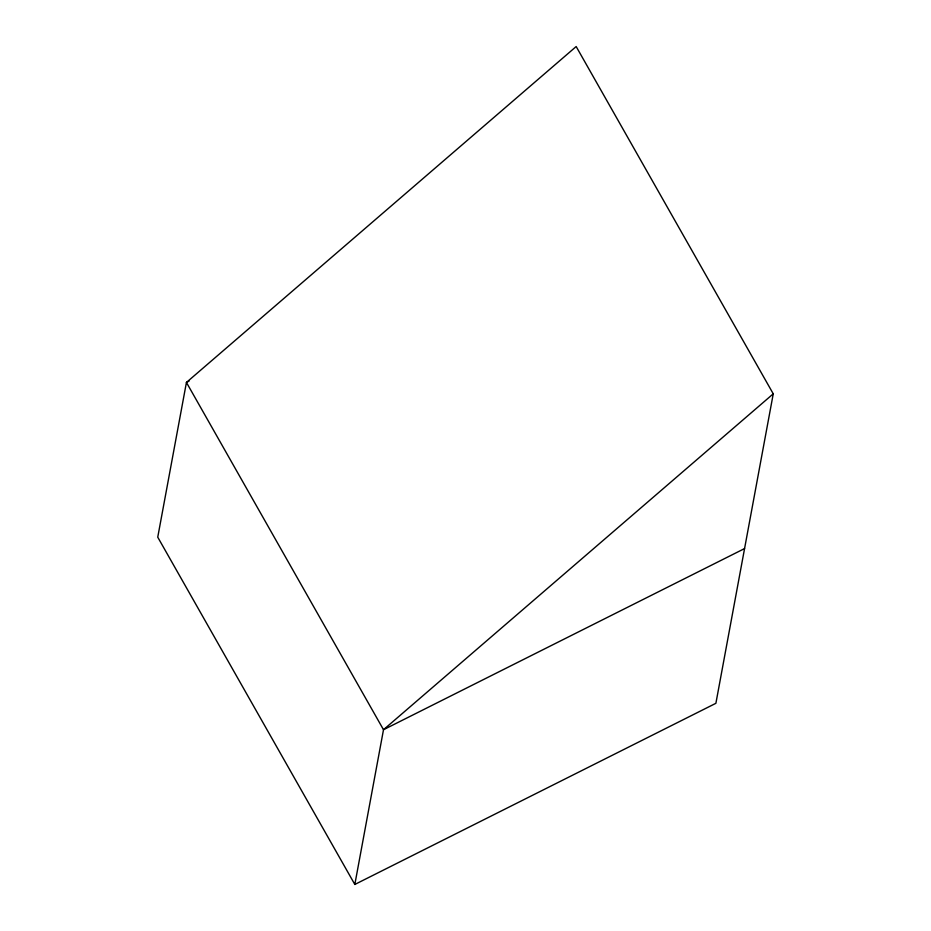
<?xml version="1.0" encoding="UTF-8"?>
<svg xmlns="http://www.w3.org/2000/svg" width="931" height="931" viewBox="0 0 931 931"><rect width="100%" height="100%" fill="white"/><g stroke="black" fill="none" stroke-linecap="round" stroke-linejoin="round"><path stroke-width="1.4" d="M354.827 884.45L383.502 729.718L773.254 393.825L576.173 46.55L186.433 382.432L157.746 537.175L354.827 884.45L715.892 703.301L773.254 393.825M189.028 381.128L186.433 382.432L383.502 729.718L744.567 548.568"/></g></svg>
